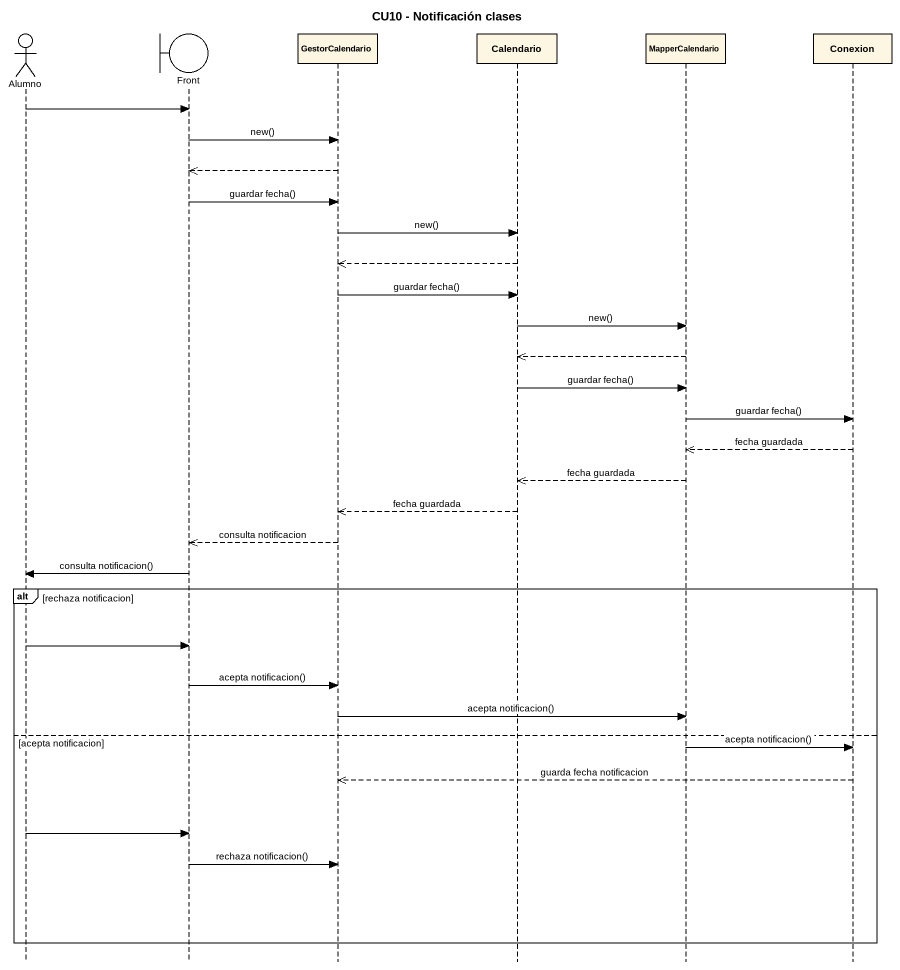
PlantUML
@startuml
title CU10 - Notificación clases
hide footbox
actor Alumno
boundary Front
participant GestorCalendario
participant Calendario
participant MapperCalendario
participant Conexion

Alumno -> Front
Front -> GestorCalendario : new()
GestorCalendario -->> Front
Front -> GestorCalendario : guardar fecha()
GestorCalendario -> Calendario : new()
Calendario -->> GestorCalendario
GestorCalendario -> Calendario : guardar fecha()
Calendario -> MapperCalendario : new()
MapperCalendario -->> Calendario
Calendario -> MapperCalendario : guardar fecha()
MapperCalendario -> Conexion : guardar fecha()
Conexion -->> MapperCalendario : fecha guardada
MapperCalendario -->> Calendario : fecha guardada
Calendario -->> GestorCalendario : fecha guardada
GestorCalendario -->> Front : consulta notificacion
Front -> Alumno : consulta notificacion()
alt rechaza notificacion
  Alumno -> Front
  Front -> GestorCalendario : acepta notificacion()
  GestorCalendario -> MapperCalendario : acepta notificacion()
else acepta notificacion
  MapperCalendario -> Conexion : acepta notificacion()
  Conexion -->> GestorCalendario : guarda fecha notificacion
  Alumno -> Front
  Front -> GestorCalendario : rechaza notificacion()
end
@enduml
